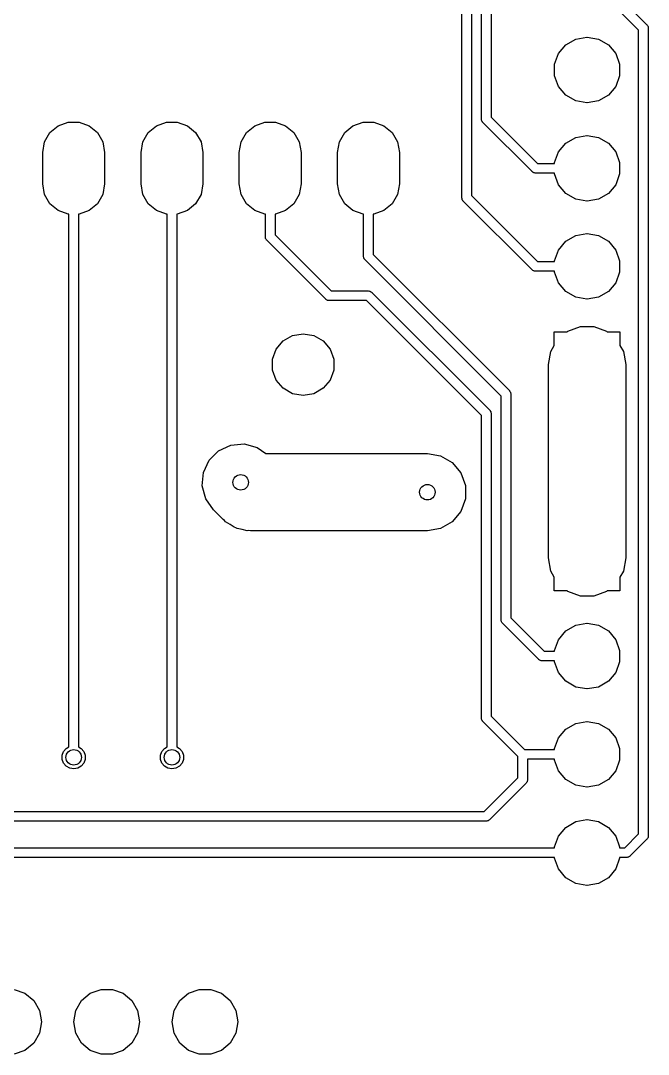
# Model space of a CAD drawing. Extents: x 135.5 to 183.1, y -141.5 to -46.5.
# Drawn here: x 166.86 to 183.08, y -139.84 to -113.1 of the extents above; entities that cross this region are included whole.
import ezdxf

# ---------------------------------------------------------------- set-up
doc = ezdxf.new("R2010")
doc.units = 0
doc.header["$MEASUREMENT"] = 0
doc.layers.add('BLACK', color=7, linetype='CONTINUOUS')

msp = doc.modelspace()

# ---------------------------------------------------------------- linework, layer by layer
at = {"layer": 'Black'}
for p, q in [((182.286, -112.449), (183.046, -113.21)), ((178.769, -115.648), (178.769, -112.652)), ((179.019, -112.6), (179.019, -115.596)), ((182.833, -113.35), (182.103, -112.62)), ((178.261, -117.68), (178.261, -112.906)), ((178.511, -112.854), (178.511, -117.628)), ((182.833, -134.138), (182.833, -113.35)), ((183.046, -113.21), (183.05, -113.214)), ((183.05, -113.214), (183.054, -113.218)), ((183.054, -113.218), (183.062, -113.232)), ((183.062, -113.232), (183.071, -113.245)), ((183.071, -113.245), (183.073, -113.25)), ((183.073, -113.25), (183.075, -113.255)), ((183.075, -113.255), (183.078, -113.271)), ((183.078, -113.271), (183.083, -113.287)), ((183.083, -113.287), (183.082, -113.293)), ((183.082, -113.293), (183.083, -113.298)), ((183.083, -113.298), (183.083, -134.19)), ((180.95, -113.729), (181.206, -113.581)), ((181.206, -113.581), (181.497, -113.53)), ((181.497, -113.53), (181.503, -113.53)), ((181.503, -113.53), (181.794, -113.581)), ((181.794, -113.581), (182.05, -113.729)), ((180.761, -113.955), (180.95, -113.729)), ((182.05, -113.729), (182.239, -113.955)), ((180.66, -114.232), (180.761, -113.955)), ((182.239, -113.955), (182.34, -114.232)), ((180.66, -114.528), (180.66, -114.232)), ((182.34, -114.232), (182.34, -114.528)), ((180.761, -114.805), (180.66, -114.528)), ((182.34, -114.528), (182.239, -114.805)), ((180.95, -115.031), (180.761, -114.805)), ((182.239, -114.805), (182.05, -115.031)), ((181.206, -115.179), (180.95, -115.031)), ((181.497, -115.23), (181.206, -115.179)), ((181.503, -115.23), (181.497, -115.23)), ((181.794, -115.179), (181.503, -115.23)), ((182.05, -115.031), (181.794, -115.179)), ((167.826, -115.821), (168.087, -115.726)), ((168.087, -115.726), (168.365, -115.726)), ((168.365, -115.726), (168.626, -115.821)), ((170.366, -115.821), (170.627, -115.726)), ((170.627, -115.726), (170.905, -115.726)), ((170.905, -115.726), (171.166, -115.821)), ((172.906, -115.821), (173.167, -115.726)), ((173.167, -115.726), (173.445, -115.726)), ((173.445, -115.726), (173.706, -115.821)), ((175.446, -115.821), (175.707, -115.726)), ((175.707, -115.726), (175.985, -115.726)), ((175.985, -115.726), (176.246, -115.821)), ((178.77, -115.653), (178.769, -115.648)), ((178.769, -115.659), (178.77, -115.653)), ((178.774, -115.675), (178.769, -115.659)), ((178.777, -115.691), (178.774, -115.675)), ((178.779, -115.696), (178.777, -115.691)), ((178.781, -115.701), (178.779, -115.696)), ((178.79, -115.714), (178.781, -115.701)), ((178.798, -115.728), (178.79, -115.714)), ((178.802, -115.732), (178.798, -115.728)), ((178.806, -115.736), (178.802, -115.732)), ((180.078, -117.008), (178.806, -115.736)), ((179.019, -115.596), (180.218, -116.795)), ((167.474, -116.24), (167.613, -115.999)), ((167.613, -115.999), (167.826, -115.821)), ((168.626, -115.821), (168.839, -115.999)), ((168.839, -115.999), (168.978, -116.24)), ((170.014, -116.24), (170.153, -115.999)), ((170.153, -115.999), (170.366, -115.821)), ((171.166, -115.821), (171.379, -115.999)), ((171.379, -115.999), (171.518, -116.24)), ((172.554, -116.24), (172.693, -115.999)), ((172.693, -115.999), (172.906, -115.821)), ((173.706, -115.821), (173.919, -115.999)), ((173.919, -115.999), (174.058, -116.24)), ((175.094, -116.24), (175.233, -115.999)), ((175.233, -115.999), (175.446, -115.821)), ((176.246, -115.821), (176.459, -115.999)), ((176.459, -115.999), (176.598, -116.24)), ((167.426, -116.513), (167.474, -116.24)), ((168.978, -116.24), (169.026, -116.513)), ((169.966, -116.513), (170.014, -116.24)), ((171.518, -116.24), (171.566, -116.513)), ((172.506, -116.513), (172.554, -116.24)), ((174.058, -116.24), (174.106, -116.513)), ((175.046, -116.513), (175.094, -116.24)), ((176.598, -116.24), (176.646, -116.513)), ((180.761, -116.495), (180.95, -116.269)), ((180.95, -116.269), (181.206, -116.121)), ((181.206, -116.121), (181.497, -116.07)), ((181.497, -116.07), (181.503, -116.07)), ((181.503, -116.07), (181.794, -116.121)), ((181.794, -116.121), (182.05, -116.269)), ((182.05, -116.269), (182.239, -116.495)), ((167.426, -117.323), (167.426, -116.513)), ((169.026, -116.513), (169.026, -117.323)), ((169.966, -117.323), (169.966, -116.513)), ((171.566, -116.513), (171.566, -117.323)), ((172.506, -117.323), (172.506, -116.513)), ((174.106, -116.513), (174.106, -117.323)), ((175.046, -117.323), (175.046, -116.513)), ((176.646, -116.513), (176.646, -117.323)), ((180.66, -116.772), (180.761, -116.495)), ((182.239, -116.495), (182.34, -116.772)), ((180.218, -116.795), (180.66, -116.795)), ((180.66, -116.795), (180.66, -116.772)), ((182.34, -116.772), (182.34, -117.068)), ((180.082, -117.012), (180.078, -117.008)), ((180.086, -117.016), (180.082, -117.012)), ((180.1, -117.024), (180.086, -117.016)), ((180.113, -117.033), (180.1, -117.024)), ((180.118, -117.035), (180.113, -117.033)), ((180.123, -117.037), (180.118, -117.035)), ((180.139, -117.04), (180.123, -117.037)), ((180.155, -117.045), (180.139, -117.04)), ((180.161, -117.044), (180.155, -117.045)), ((180.166, -117.045), (180.161, -117.044)), ((180.66, -117.045), (180.166, -117.045)), ((180.66, -117.068), (180.66, -117.045)), ((180.761, -117.345), (180.66, -117.068)), ((182.34, -117.068), (182.239, -117.345)), ((167.474, -117.596), (167.426, -117.323)), ((169.026, -117.323), (168.978, -117.596)), ((170.014, -117.596), (169.966, -117.323)), ((171.566, -117.323), (171.518, -117.596)), ((172.554, -117.596), (172.506, -117.323)), ((174.106, -117.323), (174.058, -117.596)), ((175.094, -117.596), (175.046, -117.323)), ((176.646, -117.323), (176.598, -117.596)), ((180.95, -117.571), (180.761, -117.345)), ((182.239, -117.345), (182.05, -117.571)), ((167.613, -117.837), (167.474, -117.596)), ((168.978, -117.596), (168.839, -117.837)), ((170.153, -117.837), (170.014, -117.596)), ((171.518, -117.596), (171.379, -117.837)), ((172.693, -117.837), (172.554, -117.596)), ((174.058, -117.596), (173.919, -117.837)), ((175.233, -117.837), (175.094, -117.596)), ((176.598, -117.596), (176.459, -117.837)), ((178.511, -117.628), (180.218, -119.335)), ((181.206, -117.719), (180.95, -117.571)), ((182.05, -117.571), (181.794, -117.719)), ((167.826, -118.015), (167.613, -117.837)), ((168.839, -117.837), (168.626, -118.015)), ((170.366, -118.015), (170.153, -117.837)), ((171.379, -117.837), (171.166, -118.015)), ((172.906, -118.015), (172.693, -117.837)), ((173.919, -117.837), (173.706, -118.015)), ((175.446, -118.015), (175.233, -117.837)), ((176.459, -117.837), (176.246, -118.015)), ((178.262, -117.685), (178.261, -117.68)), ((178.261, -117.691), (178.262, -117.685)), ((178.266, -117.707), (178.261, -117.691)), ((178.269, -117.723), (178.266, -117.707)), ((178.271, -117.728), (178.269, -117.723)), ((178.273, -117.733), (178.271, -117.728)), ((178.282, -117.746), (178.273, -117.733)), ((178.29, -117.76), (178.282, -117.746)), ((178.294, -117.764), (178.29, -117.76)), ((178.298, -117.768), (178.294, -117.764)), ((180.078, -119.548), (178.298, -117.768)), ((181.497, -117.77), (181.206, -117.719)), ((181.503, -117.77), (181.497, -117.77)), ((181.794, -117.719), (181.503, -117.77)), ((168.087, -118.11), (167.826, -118.015)), ((168.101, -118.11), (168.087, -118.11)), ((168.101, -131.888), (168.101, -118.11)), ((168.365, -118.11), (168.351, -118.11)), ((168.351, -118.11), (168.351, -131.888)), ((168.626, -118.015), (168.365, -118.11)), ((170.627, -118.11), (170.366, -118.015)), ((170.641, -118.11), (170.627, -118.11)), ((170.641, -131.888), (170.641, -118.11)), ((170.905, -118.11), (170.891, -118.11)), ((170.891, -118.11), (170.891, -131.888)), ((171.166, -118.015), (170.905, -118.11)), ((173.167, -118.11), (172.906, -118.015)), ((173.181, -118.11), (173.167, -118.11)), ((173.181, -118.696), (173.181, -118.11)), ((173.445, -118.11), (173.431, -118.11)), ((173.431, -118.11), (173.431, -118.644)), ((173.706, -118.015), (173.445, -118.11)), ((175.707, -118.11), (175.446, -118.015)), ((175.721, -118.11), (175.707, -118.11)), ((175.721, -119.204), (175.721, -118.11)), ((175.985, -118.11), (175.971, -118.11)), ((175.971, -118.11), (175.971, -119.152)), ((176.246, -118.015), (175.985, -118.11)), ((173.182, -118.701), (173.181, -118.696)), ((173.181, -118.707), (173.182, -118.701)), ((173.186, -118.723), (173.181, -118.707)), ((173.431, -118.644), (174.882, -120.095)), ((180.95, -118.809), (181.206, -118.661)), ((181.206, -118.661), (181.497, -118.61)), ((181.497, -118.61), (181.503, -118.61)), ((181.503, -118.61), (181.794, -118.661)), ((181.794, -118.661), (182.05, -118.809)), ((173.189, -118.739), (173.186, -118.723)), ((173.191, -118.744), (173.189, -118.739)), ((173.193, -118.749), (173.191, -118.744)), ((173.202, -118.762), (173.193, -118.749)), ((173.21, -118.776), (173.202, -118.762)), ((173.214, -118.78), (173.21, -118.776)), ((173.218, -118.784), (173.214, -118.78)), ((174.742, -120.308), (173.218, -118.784)), ((180.761, -119.035), (180.95, -118.809)), ((182.05, -118.809), (182.239, -119.035)), ((175.722, -119.209), (175.721, -119.204)), ((175.721, -119.215), (175.722, -119.209)), ((175.726, -119.231), (175.721, -119.215)), ((175.729, -119.247), (175.726, -119.231)), ((175.731, -119.252), (175.729, -119.247)), ((175.971, -119.152), (179.49, -122.672)), ((180.66, -119.312), (180.761, -119.035)), ((182.239, -119.035), (182.34, -119.312)), ((175.733, -119.257), (175.731, -119.252)), ((175.742, -119.27), (175.733, -119.257)), ((175.75, -119.284), (175.742, -119.27)), ((175.754, -119.288), (175.75, -119.284)), ((175.758, -119.292), (175.754, -119.288)), ((179.277, -122.812), (175.758, -119.292)), ((180.218, -119.335), (180.66, -119.335)), ((180.66, -119.335), (180.66, -119.312)), ((182.34, -119.312), (182.34, -119.608)), ((180.082, -119.552), (180.078, -119.548)), ((180.086, -119.556), (180.082, -119.552)), ((180.1, -119.564), (180.086, -119.556)), ((180.113, -119.573), (180.1, -119.564)), ((180.118, -119.575), (180.113, -119.573)), ((180.123, -119.577), (180.118, -119.575)), ((180.139, -119.58), (180.123, -119.577)), ((180.155, -119.585), (180.139, -119.58)), ((180.161, -119.584), (180.155, -119.585)), ((180.166, -119.585), (180.161, -119.584)), ((180.66, -119.585), (180.166, -119.585)), ((180.66, -119.608), (180.66, -119.585)), ((180.761, -119.885), (180.66, -119.608)), ((182.34, -119.608), (182.239, -119.885)), ((180.95, -120.111), (180.761, -119.885)), ((182.239, -119.885), (182.05, -120.111)), ((174.746, -120.312), (174.742, -120.308)), ((174.75, -120.316), (174.746, -120.312)), ((174.764, -120.324), (174.75, -120.316)), ((174.882, -120.095), (175.846, -120.095)), ((175.846, -120.095), (175.851, -120.096)), ((175.851, -120.096), (175.857, -120.095)), ((175.857, -120.095), (175.873, -120.1)), ((175.873, -120.1), (175.889, -120.103)), ((175.889, -120.103), (175.894, -120.105)), ((175.894, -120.105), (175.899, -120.107)), ((175.899, -120.107), (175.912, -120.116)), ((175.912, -120.116), (175.926, -120.124)), ((175.926, -120.124), (175.93, -120.128)), ((175.93, -120.128), (175.934, -120.132)), ((175.934, -120.132), (178.982, -123.18)), ((181.206, -120.259), (180.95, -120.111)), ((181.497, -120.31), (181.206, -120.259)), ((181.503, -120.31), (181.497, -120.31)), ((181.794, -120.259), (181.503, -120.31)), ((182.05, -120.111), (181.794, -120.259)), ((174.777, -120.333), (174.764, -120.324)), ((174.782, -120.335), (174.777, -120.333)), ((174.787, -120.337), (174.782, -120.335)), ((174.803, -120.34), (174.787, -120.337)), ((174.819, -120.345), (174.803, -120.34)), ((174.825, -120.344), (174.819, -120.345)), ((174.83, -120.345), (174.825, -120.344)), ((175.794, -120.345), (174.83, -120.345)), ((178.769, -123.32), (175.794, -120.345)), ((181, -121.134), (181.326, -121.015)), ((181.326, -121.015), (181.674, -121.015)), ((181.674, -121.015), (182, -121.134)), ((173.643, -121.387), (173.883, -121.248)), ((173.883, -121.248), (174.157, -121.2)), ((174.157, -121.2), (174.163, -121.2)), ((174.163, -121.2), (174.437, -121.248)), ((174.437, -121.248), (174.677, -121.387)), ((180.65, -121.503), (180.65, -121.15)), ((180.65, -121.15), (180.981, -121.15)), ((180.981, -121.15), (181, -121.134)), ((182, -121.134), (182.019, -121.15)), ((182.019, -121.15), (182.35, -121.15)), ((182.35, -121.15), (182.35, -121.503)), ((173.369, -121.861), (173.464, -121.6)), ((173.464, -121.6), (173.643, -121.387)), ((174.677, -121.387), (174.856, -121.6)), ((174.856, -121.6), (174.951, -121.861)), ((180.56, -121.658), (180.65, -121.503)), ((182.35, -121.503), (182.44, -121.658)), ((173.369, -122.139), (173.369, -121.861)), ((174.951, -121.861), (174.951, -122.139)), ((180.5, -122), (180.56, -121.658)), ((182.44, -121.658), (182.5, -122)), ((173.464, -122.4), (173.369, -122.139)), ((174.951, -122.139), (174.856, -122.4)), ((180.5, -127), (180.5, -122)), ((182.5, -122), (182.5, -127)), ((173.643, -122.613), (173.464, -122.4)), ((174.856, -122.4), (174.677, -122.613)), ((173.883, -122.752), (173.643, -122.613)), ((174.677, -122.613), (174.437, -122.752)), ((179.49, -122.672), (179.494, -122.676)), ((179.494, -122.676), (179.498, -122.68)), ((179.498, -122.68), (179.506, -122.694)), ((179.506, -122.694), (179.515, -122.707)), ((179.515, -122.707), (179.517, -122.712)), ((179.517, -122.712), (179.519, -122.717)), ((179.519, -122.717), (179.522, -122.733)), ((174.157, -122.8), (173.883, -122.752)), ((174.163, -122.8), (174.157, -122.8)), ((174.437, -122.752), (174.163, -122.8)), ((179.277, -128.602), (179.277, -122.812)), ((179.522, -122.733), (179.527, -122.749)), ((179.527, -122.749), (179.526, -122.755)), ((179.526, -122.755), (179.527, -122.76)), ((179.527, -122.76), (179.527, -128.55)), ((178.982, -123.18), (178.986, -123.184)), ((178.986, -123.184), (178.99, -123.188)), ((178.99, -123.188), (178.998, -123.202)), ((178.998, -123.202), (179.007, -123.215)), ((179.007, -123.215), (179.009, -123.22)), ((179.009, -123.22), (179.011, -123.225)), ((179.011, -123.225), (179.014, -123.241)), ((179.014, -123.241), (179.019, -123.257)), ((179.019, -123.257), (179.018, -123.263)), ((178.769, -131.142), (178.769, -123.32)), ((179.018, -123.263), (179.019, -123.268)), ((179.019, -123.268), (179.019, -131.09)), ((172.285, -124.08), (172.631, -124.05)), ((172.631, -124.05), (172.967, -124.14)), ((171.725, -124.472), (171.97, -124.227)), ((171.97, -124.227), (172.285, -124.08)), ((172.967, -124.14), (173.196, -124.3)), ((173.196, -124.3), (177.37, -124.3)), ((177.37, -124.3), (177.712, -124.36)), ((171.578, -124.787), (171.725, -124.472)), ((177.712, -124.36), (178.013, -124.534)), ((178.013, -124.534), (178.236, -124.8)), ((171.548, -125.133), (171.578, -124.787)), ((178.236, -124.8), (178.355, -125.126)), ((178.355, -125.126), (178.355, -125.474)), ((171.638, -125.469), (171.548, -125.133)), ((171.837, -125.753), (171.638, -125.469)), ((178.355, -125.474), (178.236, -125.8)), ((172.091, -126.007), (171.837, -125.753)), ((178.236, -125.8), (178.013, -126.066)), ((172.127, -126.032), (172.091, -126.007)), ((172.155, -126.066), (172.127, -126.032)), ((172.268, -126.131), (172.155, -126.066)), ((172.375, -126.206), (172.268, -126.131)), ((178.013, -126.066), (177.712, -126.24)), ((172.418, -126.218), (172.375, -126.206)), ((172.456, -126.24), (172.418, -126.218)), ((172.585, -126.262), (172.456, -126.24)), ((172.711, -126.296), (172.585, -126.262)), ((172.755, -126.292), (172.711, -126.296)), ((172.798, -126.3), (172.755, -126.292)), ((177.37, -126.3), (172.798, -126.3)), ((177.712, -126.24), (177.37, -126.3)), ((180.56, -127.342), (180.5, -127)), ((182.5, -127), (182.44, -127.342)), ((180.65, -127.497), (180.56, -127.342)), ((180.65, -127.85), (180.65, -127.497)), ((182.44, -127.342), (182.35, -127.497)), ((182.35, -127.497), (182.35, -127.85)), ((180.981, -127.85), (180.65, -127.85)), ((181, -127.866), (180.981, -127.85)), ((181.326, -127.985), (181, -127.866)), ((181.674, -127.985), (181.326, -127.985)), ((182, -127.866), (181.674, -127.985)), ((182.019, -127.85), (182, -127.866)), ((182.35, -127.85), (182.019, -127.85)), ((179.278, -128.607), (179.277, -128.602)), ((179.527, -128.55), (180.392, -129.415)), ((179.277, -128.613), (179.278, -128.607)), ((179.282, -128.629), (179.277, -128.613)), ((179.285, -128.645), (179.282, -128.629)), ((179.287, -128.65), (179.285, -128.645)), ((179.289, -128.655), (179.287, -128.65)), ((179.298, -128.668), (179.289, -128.655)), ((179.306, -128.682), (179.298, -128.668)), ((179.31, -128.686), (179.306, -128.682)), ((179.314, -128.69), (179.31, -128.686)), ((180.252, -129.628), (179.314, -128.69)), ((180.95, -128.889), (181.206, -128.741)), ((181.206, -128.741), (181.497, -128.69)), ((181.497, -128.69), (181.503, -128.69)), ((181.503, -128.69), (181.794, -128.741)), ((181.794, -128.741), (182.05, -128.889)), ((180.66, -129.392), (180.761, -129.115)), ((180.761, -129.115), (180.95, -128.889)), ((182.05, -128.889), (182.239, -129.115)), ((182.239, -129.115), (182.34, -129.392)), ((180.66, -129.415), (180.66, -129.392)), ((182.34, -129.392), (182.34, -129.688)), ((180.256, -129.632), (180.252, -129.628)), ((180.26, -129.636), (180.256, -129.632)), ((180.274, -129.644), (180.26, -129.636)), ((180.287, -129.653), (180.274, -129.644)), ((180.292, -129.655), (180.287, -129.653)), ((180.297, -129.657), (180.292, -129.655)), ((180.313, -129.66), (180.297, -129.657)), ((180.329, -129.665), (180.313, -129.66)), ((180.335, -129.664), (180.329, -129.665)), ((180.34, -129.665), (180.335, -129.664)), ((180.66, -129.665), (180.34, -129.665)), ((180.392, -129.415), (180.66, -129.415)), ((180.66, -129.688), (180.66, -129.665)), ((180.761, -129.965), (180.66, -129.688)), ((182.34, -129.688), (182.239, -129.965)), ((180.95, -130.191), (180.761, -129.965)), ((181.206, -130.339), (180.95, -130.191)), ((182.05, -130.191), (181.794, -130.339)), ((182.239, -129.965), (182.05, -130.191)), ((181.497, -130.39), (181.206, -130.339)), ((181.503, -130.39), (181.497, -130.39)), ((181.794, -130.339), (181.503, -130.39)), ((178.77, -131.147), (178.769, -131.142)), ((178.769, -131.153), (178.77, -131.147)), ((178.774, -131.169), (178.769, -131.153)), ((178.777, -131.185), (178.774, -131.169)), ((178.779, -131.19), (178.777, -131.185)), ((178.781, -131.195), (178.779, -131.19)), ((178.79, -131.208), (178.781, -131.195)), ((178.798, -131.222), (178.79, -131.208)), ((178.802, -131.226), (178.798, -131.222)), ((178.806, -131.23), (178.802, -131.226)), ((179.707, -132.132), (178.806, -131.23)), ((179.019, -131.09), (179.884, -131.955)), ((181.206, -131.281), (181.497, -131.23)), ((181.497, -131.23), (181.503, -131.23)), ((181.503, -131.23), (181.794, -131.281)), ((180.761, -131.655), (180.95, -131.429)), ((180.95, -131.429), (181.206, -131.281)), ((181.794, -131.281), (182.05, -131.429)), ((182.05, -131.429), (182.239, -131.655)), ((180.66, -131.932), (180.761, -131.655)), ((182.239, -131.655), (182.34, -131.932)), ((167.929, -132.106), (167.965, -132.007)), ((167.965, -132.007), (168.032, -131.927)), ((168.032, -131.927), (168.101, -131.888)), ((168.351, -131.888), (168.42, -131.927)), ((168.42, -131.927), (168.487, -132.007)), ((168.487, -132.007), (168.523, -132.106)), ((170.469, -132.106), (170.505, -132.007)), ((170.505, -132.007), (170.572, -131.927)), ((170.572, -131.927), (170.641, -131.888)), ((170.891, -131.888), (170.96, -131.927)), ((170.96, -131.927), (171.027, -132.007)), ((171.027, -132.007), (171.063, -132.106)), ((179.884, -131.955), (180.66, -131.955)), ((180.66, -131.955), (180.66, -131.932)), ((182.34, -131.932), (182.34, -132.228)), ((167.929, -132.21), (167.929, -132.106)), ((167.965, -132.309), (167.929, -132.21)), ((168.032, -132.389), (167.965, -132.309)), ((168.487, -132.309), (168.42, -132.389)), ((168.523, -132.21), (168.487, -132.309)), ((168.523, -132.106), (168.523, -132.21)), ((170.469, -132.21), (170.469, -132.106)), ((170.505, -132.309), (170.469, -132.21)), ((170.572, -132.389), (170.505, -132.309)), ((171.027, -132.309), (170.96, -132.389)), ((171.063, -132.21), (171.027, -132.309)), ((171.063, -132.106), (171.063, -132.21)), ((179.707, -132.692), (179.707, -132.132)), ((180.66, -132.205), (179.957, -132.205)), ((179.957, -132.205), (179.957, -132.744)), ((180.66, -132.228), (180.66, -132.205)), ((180.761, -132.505), (180.66, -132.228)), ((182.34, -132.228), (182.239, -132.505)), ((168.123, -132.441), (168.032, -132.389)), ((168.226, -132.459), (168.123, -132.441)), ((168.329, -132.441), (168.226, -132.459)), ((168.42, -132.389), (168.329, -132.441)), ((170.663, -132.441), (170.572, -132.389)), ((170.766, -132.459), (170.663, -132.441)), ((170.869, -132.441), (170.766, -132.459)), ((170.96, -132.389), (170.869, -132.441)), ((180.95, -132.731), (180.761, -132.505)), ((182.239, -132.505), (182.05, -132.731)), ((178.842, -133.557), (179.707, -132.692)), ((179.92, -132.832), (178.982, -133.77)), ((179.924, -132.828), (179.92, -132.832)), ((179.928, -132.824), (179.924, -132.828)), ((179.936, -132.81), (179.928, -132.824)), ((179.945, -132.797), (179.936, -132.81)), ((179.947, -132.792), (179.945, -132.797)), ((179.949, -132.787), (179.947, -132.792)), ((179.952, -132.771), (179.949, -132.787)), ((179.957, -132.755), (179.952, -132.771)), ((179.957, -132.744), (179.956, -132.749)), ((179.956, -132.749), (179.957, -132.755)), ((181.206, -132.879), (180.95, -132.731)), ((181.497, -132.93), (181.206, -132.879)), ((181.794, -132.879), (181.503, -132.93)), ((182.05, -132.731), (181.794, -132.879)), ((181.503, -132.93), (181.497, -132.93)), ((157.61, -133.557), (178.842, -133.557)), ((178.894, -133.807), (157.558, -133.807)), ((178.899, -133.806), (178.894, -133.807)), ((178.905, -133.807), (178.899, -133.806)), ((178.921, -133.802), (178.905, -133.807)), ((178.937, -133.799), (178.921, -133.802)), ((178.942, -133.797), (178.937, -133.799)), ((178.947, -133.795), (178.942, -133.797)), ((178.96, -133.786), (178.947, -133.795)), ((178.974, -133.778), (178.96, -133.786)), ((178.978, -133.774), (178.974, -133.778)), ((178.982, -133.77), (178.978, -133.774)), ((180.95, -133.969), (181.206, -133.821)), ((181.206, -133.821), (181.497, -133.77)), ((181.497, -133.77), (181.503, -133.77)), ((181.503, -133.77), (181.794, -133.821)), ((181.794, -133.821), (182.05, -133.969)), ((180.66, -134.472), (180.761, -134.195)), ((180.761, -134.195), (180.95, -133.969)), ((182.05, -133.969), (182.239, -134.195)), ((182.239, -134.195), (182.34, -134.472)), ((182.476, -134.495), (182.833, -134.138)), ((183.078, -134.217), (183.075, -134.233)), ((183.083, -134.201), (183.078, -134.217)), ((183.083, -134.19), (183.082, -134.195)), ((183.082, -134.195), (183.083, -134.201)), ((180.66, -134.495), (180.66, -134.472)), ((182.34, -134.472), (182.34, -134.495)), ((183.046, -134.278), (182.616, -134.708)), ((183.05, -134.274), (183.046, -134.278)), ((183.054, -134.27), (183.05, -134.274)), ((183.062, -134.256), (183.054, -134.27)), ((183.071, -134.243), (183.062, -134.256)), ((183.073, -134.238), (183.071, -134.243)), ((183.075, -134.233), (183.073, -134.238)), ((157.382, -134.495), (180.66, -134.495)), ((180.66, -134.745), (157.382, -134.745)), ((180.66, -134.768), (180.66, -134.745)), ((182.34, -134.495), (182.476, -134.495)), ((182.528, -134.745), (182.34, -134.745)), ((182.34, -134.745), (182.34, -134.768)), ((182.533, -134.744), (182.528, -134.745)), ((182.539, -134.745), (182.533, -134.744)), ((182.555, -134.74), (182.539, -134.745)), ((182.571, -134.737), (182.555, -134.74)), ((182.576, -134.735), (182.571, -134.737)), ((182.581, -134.733), (182.576, -134.735)), ((182.594, -134.724), (182.581, -134.733)), ((182.608, -134.716), (182.594, -134.724)), ((182.612, -134.712), (182.608, -134.716)), ((182.616, -134.708), (182.612, -134.712)), ((180.761, -135.045), (180.66, -134.768)), ((182.34, -134.768), (182.239, -135.045)), ((180.95, -135.271), (180.761, -135.045)), ((181.206, -135.419), (180.95, -135.271)), ((182.05, -135.271), (181.794, -135.419)), ((182.239, -135.045), (182.05, -135.271)), ((181.497, -135.47), (181.206, -135.419)), ((181.503, -135.47), (181.497, -135.47)), ((181.794, -135.419), (181.503, -135.47)), ((166.688, -138.16), (166.965, -138.261)), ((168.655, -138.261), (168.932, -138.16)), ((168.932, -138.16), (169.228, -138.16)), ((169.228, -138.16), (169.505, -138.261)), ((171.195, -138.261), (171.472, -138.16)), ((171.472, -138.16), (171.768, -138.16)), ((171.768, -138.16), (172.045, -138.261)), ((166.965, -138.261), (167.191, -138.45)), ((167.191, -138.45), (167.339, -138.706)), ((168.281, -138.706), (168.429, -138.45)), ((168.429, -138.45), (168.655, -138.261)), ((169.505, -138.261), (169.731, -138.45)), ((169.731, -138.45), (169.879, -138.706)), ((170.821, -138.706), (170.969, -138.45)), ((170.969, -138.45), (171.195, -138.261)), ((172.045, -138.261), (172.271, -138.45)), ((172.271, -138.45), (172.419, -138.706)), ((167.339, -138.706), (167.39, -138.997)), ((168.23, -138.997), (168.281, -138.706)), ((169.879, -138.706), (169.93, -138.997)), ((170.77, -138.997), (170.821, -138.706)), ((172.419, -138.706), (172.47, -138.997)), ((167.39, -139.003), (167.339, -139.294)), ((167.39, -138.997), (167.39, -139.003)), ((168.23, -139.003), (168.23, -138.997)), ((168.281, -139.294), (168.23, -139.003)), ((169.93, -139.003), (169.879, -139.294)), ((169.93, -138.997), (169.93, -139.003)), ((170.77, -139.003), (170.77, -138.997)), ((170.821, -139.294), (170.77, -139.003)), ((172.47, -139.003), (172.419, -139.294)), ((172.47, -138.997), (172.47, -139.003)), ((167.339, -139.294), (167.191, -139.55)), ((168.429, -139.55), (168.281, -139.294)), ((169.879, -139.294), (169.731, -139.55)), ((170.969, -139.55), (170.821, -139.294)), ((172.419, -139.294), (172.271, -139.55)), ((167.191, -139.55), (166.965, -139.739)), ((168.655, -139.739), (168.429, -139.55)), ((169.731, -139.55), (169.505, -139.739)), ((171.195, -139.739), (170.969, -139.55)), ((172.271, -139.55), (172.045, -139.739)), ((166.965, -139.739), (166.688, -139.84)), ((168.932, -139.84), (168.655, -139.739)), ((169.505, -139.739), (169.228, -139.84)), ((171.472, -139.84), (171.195, -139.739)), ((172.045, -139.739), (171.768, -139.84)), ((169.228, -139.84), (168.932, -139.84)), ((171.768, -139.84), (171.472, -139.84))]:
    msp.add_line(p, q, dxfattribs=at)
for centre in [(172.544, -125.046), (177.37, -125.3), (168.226, -132.158), (170.766, -132.158)]:
    msp.add_circle(centre, 0.2, dxfattribs=at)

doc.saveas('drawing.dxf')
